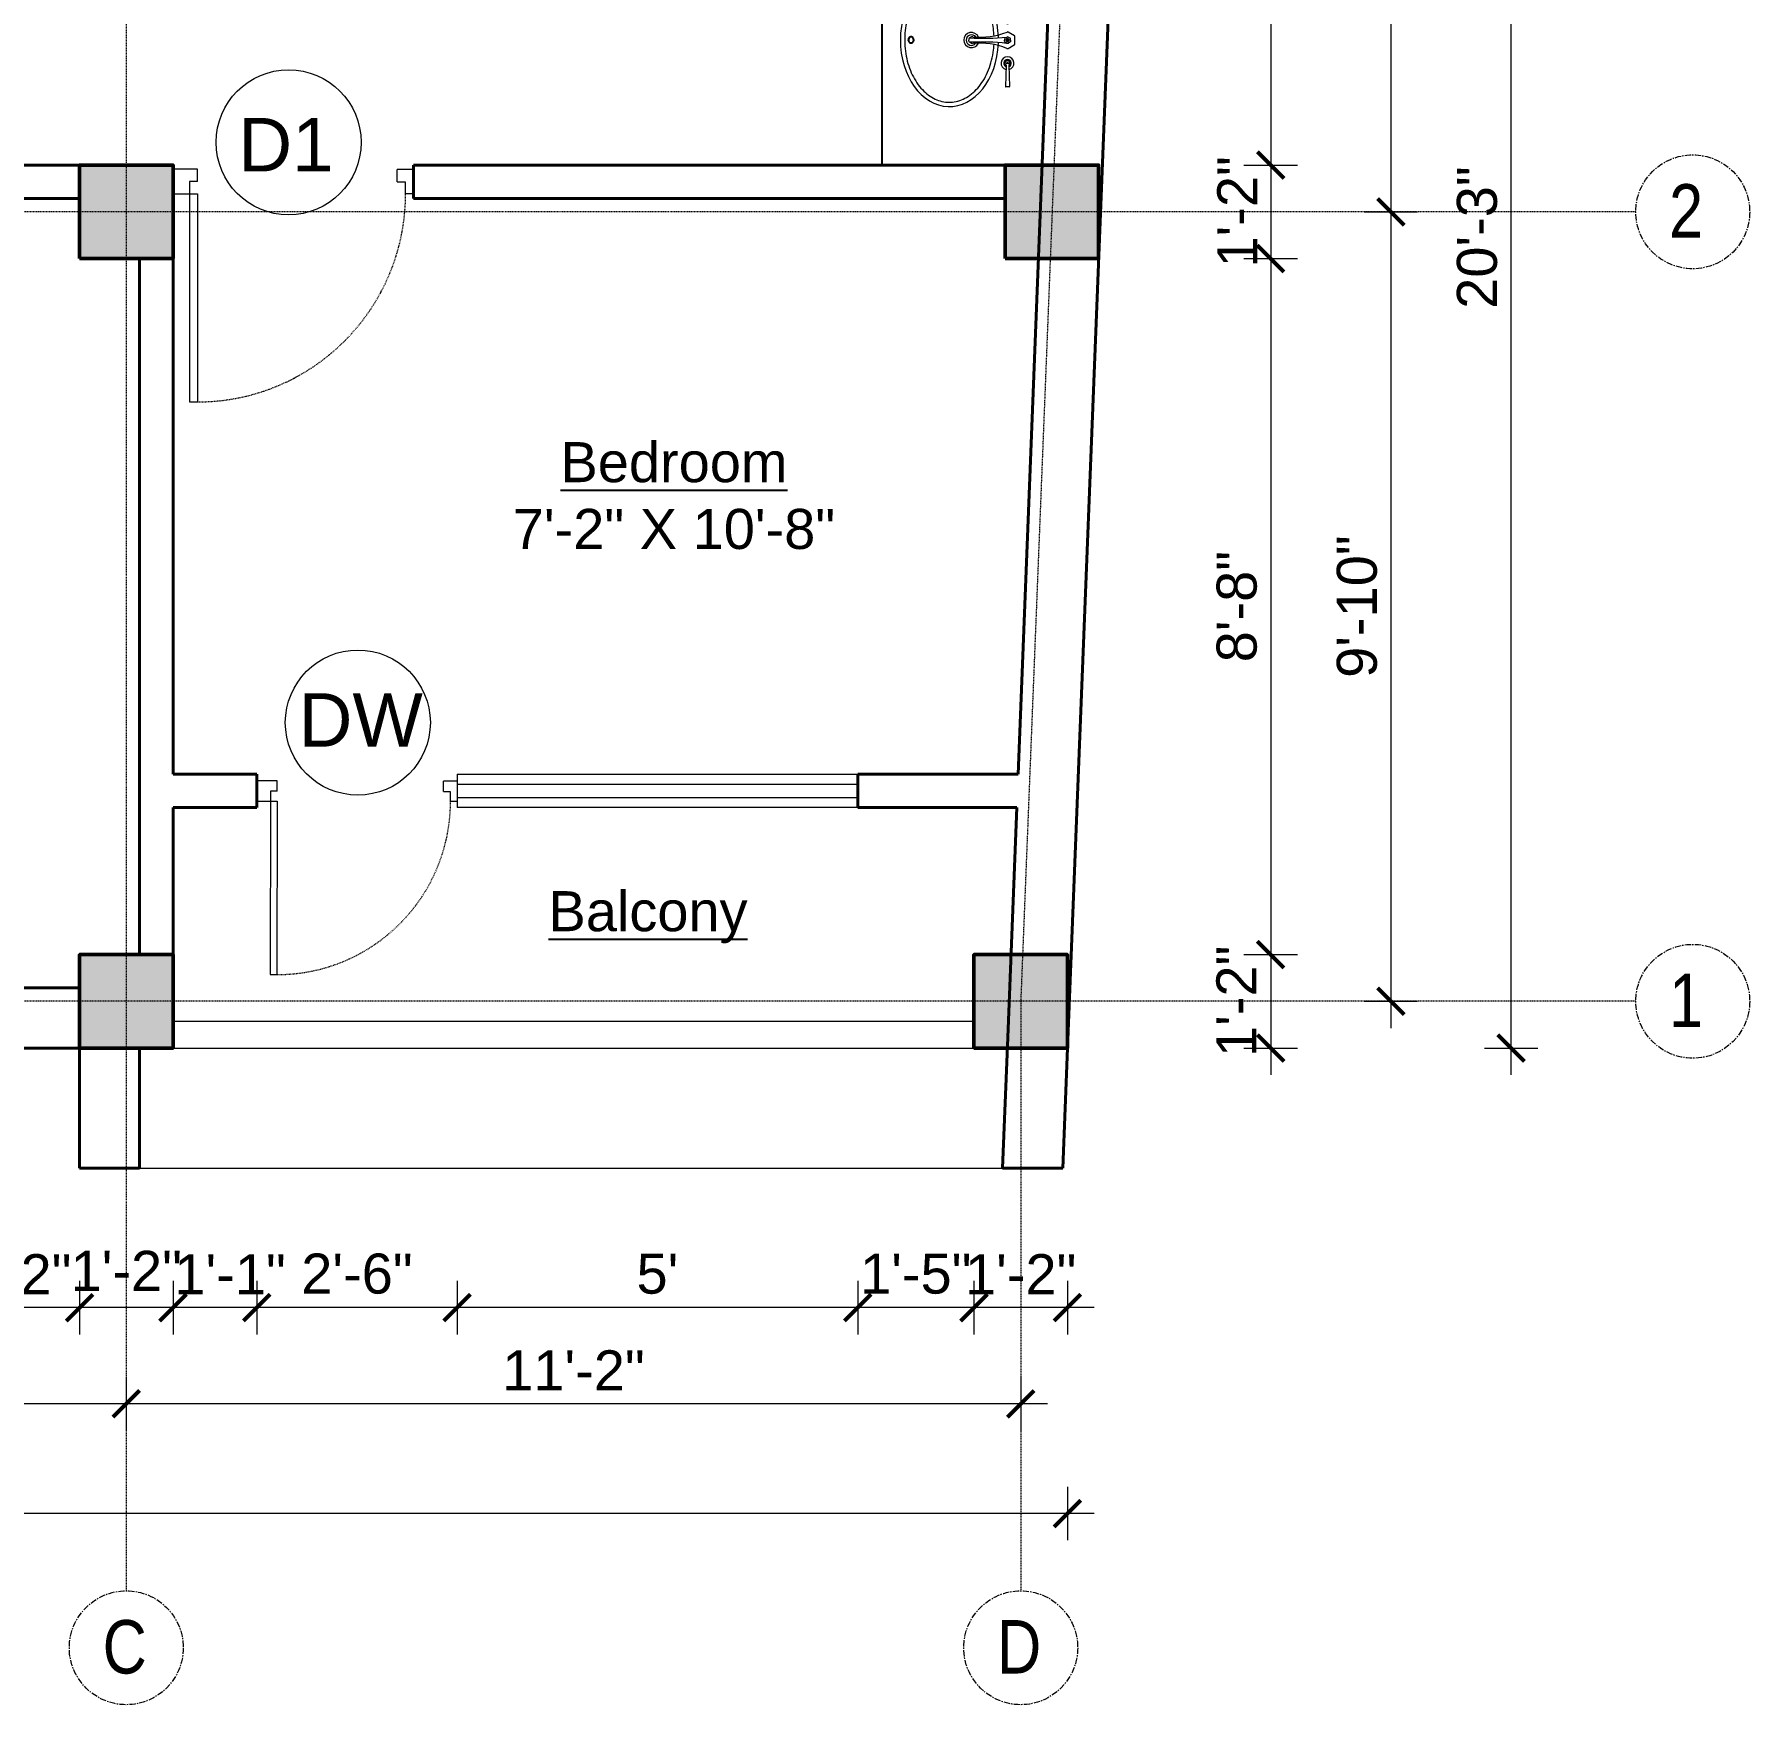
# Model space of a CAD drawing. Header units: inches. Extents: x 136316 to 155547, y -21384 to -17606.
# Drawn here: x 151997.9 to 152254.8, y -18605.7 to -18355.5 of the extents above; entities that cross this region are included whole.
import ezdxf

# ---------------------------------------------------------------- set-up
doc = ezdxf.new("R2010")
doc.units = ezdxf.units.IN
doc.header["$LTSCALE"] = 0.5
doc.header["$MEASUREMENT"] = 0
doc.header["$PDMODE"] = 66
doc.linetypes.add('CENTER', pattern=[2, 1.25, -0.25, 0.25, -0.25])
doc.linetypes.add('HIDDEN', pattern=[0.375, 0.25, -0.125])
for name, color, linetype, lineweight in [('Annotate-Lite.w', 177, 'Continuous', 9), ('Annotations-Bold.w', 177, 'Continuous', 13), ('C-COLUMN', 1, 'Continuous', 50), ('DIM', 4, 'Continuous', 5), ('DIM 1-100', 4, 'Continuous', 13), ('Door-Window.w', 4, 'Continuous', 15), ('Fittings', 9, 'Continuous', 5), ('PARAPET', 50, 'Continuous', 13), ('TEXT', 220, 'Continuous', 9), ('Toilet', 7, 'Continuous', 25), ('wall', 1, 'Continuous', 40)]:
    doc.layers.add(name, color=color, linetype=linetype, lineweight=lineweight)
doc.layers.add('furniture', color=31, linetype='Continuous')
doc.styles.add('ARAIL', font='ARIALN.TTF')
doc.styles.add('arial.', font='arial.ttf')
doc.styles.add('gaurav', font='arial.ttf')
doc.styles.get("Standard").update_dxf_attribs({"font": 'arial.ttf'})
doc.dimstyles.new('1 by 96', dxfattribs={"dimtxt": 6, "dimasz": 4, "dimexe": 4, "dimexo": 4, "dimgap": 2, "dimtad": 1, "dimdec": 0, "dimzin": 0, "dimdsep": 46, "dimlunit": 4, "dimtxsty": 'Standard', "dimblk": 'ARCHTICK', "dimcen": 0, "dimdle": 4, "dimadec": 0, "dimazin": 0, "dimtfac": 1, "dimtdec": 0, "dimtix": 1, "dimtofl": 0, "dimtmove": 1, "dimatfit": 3, "dimldrblk": 'ARCHTICK', "dimfxl": 4, "dimfxlon": 1, "dimtolj": 1, "dimtzin": 0, "dimlwd": -1, "dimlwe": -1, "dimarcsym": 0})

# ---------------------------------------------------------------- blocks, each defined once
blk = doc.blocks.new('3-0')
at = {"ltscale": 3}
for p, q in [((11063.05, 10097.68), (11065.97, 10099.9)), ((11065.97, 10099.9), (11066.71, 10098.92)), ((11063.05, 10097.68), (11064.53, 10095.73)), ((11065.99, 10096.84), (11064.53, 10095.73)), ((11065.25, 10097.81), (11066.71, 10098.92)), ((11065.99, 10096.84), (11065.25, 10097.81)), ((11085.5, 10074.13), (11110.32, 10092.96)), ((11086.24, 10073.15), (11111.05, 10091.97)), ((11111.05, 10091.97), (11110.32, 10092.96)), ((11086.24, 10073.15), (11085.5, 10074.13)), ((11084.04, 10073.02), (11082.57, 10071.91)), ((11082.57, 10071.91), (11084.79, 10068.98)), ((11084.04, 10073.02), (11084.78, 10072.04)), ((11084.78, 10072.04), (11086.24, 10073.15)), ((11084.79, 10068.98), (11087.72, 10071.2)), ((11087.72, 10071.2), (11086.24, 10073.15))]:
    blk.add_line(p, q, dxfattribs=at)
at = {"layer": 'Door-Window.w', "color": 9, "linetype": 'HIDDEN', "lineweight": 18}
blk.add_arc((11085.5, 10074.13), 31.16, 37.1906, 127.1465, dxfattribs=at)
blk = doc.blocks.new('A$C604E024C')
at = {"linetype": 'ByBlock'}
for p, q in [((-107.3, 6.3), (-198.2, 8.5)), ((-101.1, 4.4), (-101.1, -4.4)), ((-101.1, 4.4), (-100.5, 4.4)), ((-100.5, 4.4), (-100.5, 0.6)), ((-100.5, 0.6), (-96.6, 0.6)), ((-100.5, 0), (-100.5, -3.8)), ((-100.5, 0), (-96.6, 0)), ((-96.6, 4.4), (-96.6, 0.6)), ((-96.6, 4.4), (-96, 4.4)), ((-96, 4.4), (-96, -3.8)), ((-5.6, 4.4), (-5.6, -4.4)), ((-5.6, 4.4), (-5, 4.4)), ((-5, 4.4), (-5, -3.8)), ((0, 12.9), (0, -12.9)), ((1.2, 4.4), (1.2, -4.4)), ((1.2, 4.4), (3.5, 4.4)), ((1.8, 3.8), (1.8, 0.6)), ((1.8, 3.8), (3.5, 3.8)), ((1.8, 0.6), (3.5, 0.6)), ((100.4, 2.2), (101, 2.4)), ((107.3, 6.3), (198.2, 8.5)), ((199.2, 7.5), (199.2, -7.5)), ((-107.3, -6.3), (-198.2, -8.5)), ((-101.1, -4.4), (-100.5, -4.4)), ((-100.5, -3.8), (-100.5, -4.4)), ((-96.6, 0), (-96.6, -4.4)), ((-96.6, -4.4), (-96, -4.4)), ((-96, -3.8), (-96, -4.4)), ((-5.6, -4.4), (-1.2, -4.4)), ((-5, -3.8), (-1.2, -3.8)), ((-1.2, -3.8), (-1.2, -4.4)), ((1.2, -4.4), (3.5, -4.4)), ((1.8, 0), (1.8, -3.8)), ((1.8, 0), (3.5, 0)), ((1.8, -3.8), (3.5, -3.8)), ((100.4, -2.2), (101, -2.4)), ((107.3, -6.3), (198.2, -8.5))]:
    blk.add_line(p, q, dxfattribs=at)
for points in [[(34.8, -2.5), (34.8, -2.5, 0.267949), (34.8, 2.5), (19.6, 28.9, 0.267949), (15.2, 31.4), (-15.2, 31.4, 0.267949), (-19.6, 28.9), (-34.8, 2.5, 0.267949), (-34.8, -2.5)], [(0, 12.9), (-4.6, 12.9, 0.267949), (-8.9, 10.4), (-13.5, 2.5, 0.267949), (-13.5, -2.5), (-8.9, -10.4, 0.267949), (-4.6, -12.9), (0, -12.9)], [(0, 12.9), (4.6, 12.9, -0.267949), (8.9, 10.4), (13.5, 2.5, -0.267949), (13.5, -2.5), (8.9, -10.4, -0.267949), (4.6, -12.9), (0, -12.9)], [(-14.6, -149.3, 0.267949), (-14.6, -154.3), (-9.4, -163.2, 0.267949), (-5.1, -165.7), (0, -165.7)], [(14.6, -149.3, -0.267949), (14.6, -154.3), (9.5, -163.2, -0.267949), (5.2, -165.7), (0, -165.7)]]:
    blk.add_lwpolyline(points, format="xyb", dxfattribs=at)
for centre, radius, start, end in [((-148.2, 0), 51.6, 171.62848, 188.37152), ((-198.2, 7.5), 1, 88.57669, 180), ((-98.6, 0), 27.8, 193.93526, 166.06474), ((-98.6, 0), 16.1, 203.47719, 156.52281), ((-98.6, 0), 13.6, 207.82536, 152.17464), ((-98.6, 0), 10.7, 215.76651, 144.23349), ((3.5, 2.2), 2.2, 301.40481, 90), ((3.5, 2.2), 1.6, 270, 90.01417), ((3.5, -1.9), 2.5, 270, 62.70974), ((98.6, 0), 27.8, 13.93526, 346.06474), ((98.6, 0), 16.1, 23.47719, 336.52281), ((98.6, 0), 13.6, 27.82536, 332.17464), ((98.6, 0), 10.7, 35.76651, 324.23349), ((198.2, 7.5), 1, 0, 91.42331), ((-198.2, -7.5), 1, 180, 271.42331), ((-325.4, -117.3), 312.4, 354.13327, 21.56539), ((-1093.1, -109.8), 1085, 357.18281, 5.67785), ((3.5, -1.9), 1.9, 270, 90), ((1083.5, -109.3), 1075.4, 174.30277, 182.87364), ((324.5, -117.1), 311.5, 158.41566, 185.92552), ((198.2, -7.5), 1, 268.57669, 0)]:
    blk.add_arc(centre, radius, start, end, dxfattribs=at)
blk.add_ellipse((98.6, 0), major_axis=(0, 4.4), ratio=0.647537, start_param=-0.996154, end_param=4.137747, dxfattribs=at)
blk.add_open_spline([(100.4, 2.2), (100.2, 2.6), (100, 2.9), (99.5, 3.4), (99.3, 3.6), (98.9, 3.8), (98.7, 3.8), (98.6, 3.8), (98.4, 3.8), (98.1, 3.7), (97.7, 3.5), (97.5, 3.3), (97.1, 2.8), (96.9, 2.5), (96.6, 1.8), (96.5, 1.3), (96.3, 0.3), (96.3, -0.3), (96.5, -1.6), (96.7, -2.1), (97.1, -2.9), (97.4, -3.2), (97.9, -3.6), (98.1, -3.7), (98.6, -3.8), (98.8, -3.8), (99.3, -3.6), (99.6, -3.4), (100, -2.9), (100.2, -2.6), (100.4, -2.2)], degree=3, knots=[5.296065, 5.296065, 5.296065, 5.296065, 5.668493, 5.668493, 6.044953, 6.044953, 6.283185, 6.283185, 6.283185, 6.618814, 6.618814, 6.954443, 6.954443, 7.290072, 7.290072, 7.6257, 7.6257, 8.094621, 8.094621, 8.563542, 8.563542, 8.940002, 8.940002, 9.316461, 9.316461, 9.692921, 9.692921, 10.069381, 10.069381, 10.411893, 10.411893, 10.411893, 10.411893], dxfattribs=at)
blk = doc.blocks.new('basin')
for radius, start, end in [(1.14, 113.503, 66.2712), (0.79, 126.715, 52.8739)]:
    blk.add_arc((134195.31, -39122.53), radius, start, end)
blk.add_ellipse((134195.31, -39125.83), major_axis=(-9.97, 0), ratio=0.736887, start_param=4.757716, end_param=10.948885)
blk.add_ellipse((134195.31, -39131.57), major_axis=(0.448, 0), ratio=0.674502)
for points, knots in [([(134194.69, -39119.15), (134194.32, -39119.17), (134193.96, -39119.2), (134193.09, -39119.32), (134192.57, -39119.42), (134191.58, -39119.69), (134191.1, -39119.85), (134190.19, -39120.23), (134189.76, -39120.45), (134188.95, -39120.93), (134188.57, -39121.2), (134187.89, -39121.77), (134187.59, -39122.07), (134187.06, -39122.71), (134186.83, -39123.04), (134186.45, -39123.73), (134186.3, -39124.08), (134186.09, -39124.79), (134186.03, -39125.15), (134185.99, -39125.61), (134185.99, -39125.72), (134185.99, -39125.83), (134185.99, -39126.08), (134186.01, -39126.34), (134186.11, -39126.94), (134186.2, -39127.29), (134186.47, -39127.97), (134186.64, -39128.31), (134187.06, -39128.96), (134187.31, -39129.28), (134187.88, -39129.88), (134188.2, -39130.16), (134188.9, -39130.7), (134189.28, -39130.94), (134190.1, -39131.39), (134190.53, -39131.59), (134191.45, -39131.93), (134191.92, -39132.08), (134192.9, -39132.31), (134193.4, -39132.4), (134194.43, -39132.51), (134194.94, -39132.53), (134195.97, -39132.52), (134196.49, -39132.48), (134197.5, -39132.35), (134198, -39132.25), (134198.97, -39132), (134199.44, -39131.84), (134200.34, -39131.48), (134200.76, -39131.27), (134201.56, -39130.8), (134201.93, -39130.55), (134202.61, -39130), (134202.91, -39129.71), (134203.45, -39129.1), (134203.69, -39128.78), (134204.08, -39128.12), (134204.24, -39127.78), (134204.48, -39127.09), (134204.56, -39126.74), (134204.64, -39126.04), (134204.64, -39125.69), (134204.57, -39124.98), (134204.49, -39124.62), (134204.25, -39123.91), (134204.09, -39123.56), (134203.69, -39122.89), (134203.45, -39122.56), (134202.89, -39121.93), (134202.58, -39121.63), (134201.88, -39121.07), (134201.49, -39120.81), (134200.67, -39120.35), (134200.22, -39120.13), (134199.3, -39119.77), (134198.81, -39119.62), (134197.81, -39119.37), (134197.29, -39119.28), (134196.49, -39119.19), (134196.22, -39119.16), (134195.94, -39119.15)], [4.778413, 4.778413, 4.778413, 4.778413, 4.89303, 4.89303, 5.060537, 5.060537, 5.228045, 5.228045, 5.395552, 5.395552, 5.56306, 5.56306, 5.730567, 5.730567, 5.898075, 5.898075, 6.065582, 6.065582, 6.233089, 6.233089, 6.283185, 6.283185, 6.283185, 6.401225, 6.401225, 6.564378, 6.564378, 6.727532, 6.727532, 6.890685, 6.890685, 7.053839, 7.053839, 7.216992, 7.216992, 7.380146, 7.380146, 7.543299, 7.543299, 7.706452, 7.706452, 7.869606, 7.869606, 8.032759, 8.032759, 8.195913, 8.195913, 8.359066, 8.359066, 8.52222, 8.52222, 8.685373, 8.685373, 8.848527, 8.848527, 9.01168, 9.01168, 9.174834, 9.174834, 9.337987, 9.337987, 9.501141, 9.501141, 9.668648, 9.668648, 9.836155, 9.836155, 10.003663, 10.003663, 10.17117, 10.17117, 10.338678, 10.338678, 10.506185, 10.506185, 10.673693, 10.673693, 10.8412, 10.8412, 10.929386, 10.929386, 10.929386, 10.929386]), ([(134195.86, -39131.57), (134195.86, -39131.55), (134195.86, -39131.52), (134195.84, -39131.46), (134195.83, -39131.44), (134195.79, -39131.36), (134195.75, -39131.32), (134195.66, -39131.25), (134195.6, -39131.23), (134195.46, -39131.18), (134195.36, -39131.16), (134195.17, -39131.17), (134195.07, -39131.2), (134194.94, -39131.27), (134194.9, -39131.3), (134194.83, -39131.37), (134194.8, -39131.4), (134194.77, -39131.48), (134194.76, -39131.52), (134194.75, -39131.6), (134194.76, -39131.65), (134194.79, -39131.73), (134194.81, -39131.76), (134194.87, -39131.83), (134194.9, -39131.86), (134194.98, -39131.9), (134195.02, -39131.92), (134195.15, -39131.97), (134195.25, -39131.99), (134195.44, -39131.98), (134195.54, -39131.95), (134195.67, -39131.89), (134195.72, -39131.85), (134195.79, -39131.78), (134195.81, -39131.75), (134195.85, -39131.67), (134195.86, -39131.63), (134195.86, -39131.58), (134195.86, -39131.58), (134195.86, -39131.57)], [0, 0, 0, 0, 0.188397, 0.188397, 0.376794, 0.376794, 0.73698, 0.73698, 1.097166, 1.097166, 1.657793, 1.657793, 2.21842, 2.21842, 2.564182, 2.564182, 2.840364, 2.840364, 3.116547, 3.116547, 3.39273, 3.39273, 3.668913, 3.668913, 3.945096, 3.945096, 4.221279, 4.221279, 4.783807, 4.783807, 5.346334, 5.346334, 5.697184, 5.697184, 5.974645, 5.974645, 6.252106, 6.252106, 6.283185, 6.283185, 6.283185, 6.283185])]:
    blk.add_open_spline(points, degree=3, knots=knots)
at = {"xscale": 0.03499430959345774, "yscale": 0.03499430959345774, "zscale": 0.03499430959345774, "rotation": 359.9929103328581}
blk.add_blockref('A$C604E024C', (134195.31, -39117.12), dxfattribs=at)
blk = doc.blocks.new('_ArchTick')
at = {"color": 0, "linetype": 'ByBlock', "const_width": 0.15}
blk.add_lwpolyline([(-0.5, -0.5), (0.5, 0.5)], dxfattribs=at)
blk = doc.blocks.new('*D420')
at = {"layer": 'Defpoints', "color": 0, "transparency": 16777216}
for p in [(152161.69, -18278.52), (152157.25, -18375.12), (152183.03, -18375.12)]:
    blk.add_point(p, dxfattribs=at)
at = {"layer": 'DIM 1-100', "color": 0, "transparency": 16777216}
for p, q in [((152183.03, -18274.52), (152183.03, -18379.12)), ((152179.03, -18278.52), (152187.03, -18278.52)), ((152179.03, -18375.12), (152187.03, -18375.12))]:
    blk.add_line(p, q, dxfattribs=at)
at = {"layer": 'DIM 1-100', "color": 0, "transparency": 16777216, "xscale": 4, "yscale": 4, "zscale": 4}
for p, rotation in [((152183.03, -18278.52), 90), ((152183.03, -18375.12), 270)]:
    blk.add_blockref('_ArchTick', p, dxfattribs=dict(at, rotation=rotation))
at = {"layer": 'DIM 1-100', "color": 0, "transparency": 16777216, "insert": (152177.97, -18326.82), "char_height": 6, "attachment_point": 5, "rotation": 90}
blk.add_mtext('\\A1;8\'-1"', dxfattribs=at)
blk = doc.blocks.new('*D421')
at = {"layer": 'Defpoints', "color": 0, "transparency": 16777216}
for p in [(152157.25, -18375.12), (152157.25, -18389.12), (152183.03, -18389.12)]:
    blk.add_point(p, dxfattribs=at)
at = {"layer": 'DIM 1-100', "color": 0, "transparency": 16777216}
for p, q in [((152183.03, -18371.12), (152183.03, -18393.12)), ((152179.03, -18375.12), (152187.03, -18375.12)), ((152179.03, -18389.12), (152187.03, -18389.12))]:
    blk.add_line(p, q, dxfattribs=at)
at = {"layer": 'DIM 1-100', "color": 0, "transparency": 16777216, "xscale": 4, "yscale": 4, "zscale": 4}
for p, rotation in [((152183.03, -18375.12), 90), ((152183.03, -18389.12), 270)]:
    blk.add_blockref('_ArchTick', p, dxfattribs=dict(at, rotation=rotation))
at = {"layer": 'DIM 1-100', "color": 0, "transparency": 16777216, "insert": (152178.02, -18382.12), "char_height": 6, "attachment_point": 5, "rotation": 90}
blk.add_mtext('\\A1;1\'-2"', dxfattribs=at)
blk = doc.blocks.new('*D422')
at = {"layer": 'Defpoints', "color": 0, "transparency": 16777216}
for p in [(152157.25, -18389.12), (152152.59, -18493.35), (152183.03, -18493.35)]:
    blk.add_point(p, dxfattribs=at)
at = {"layer": 'DIM 1-100', "color": 0, "transparency": 16777216}
for p, q in [((152183.03, -18385.12), (152183.03, -18497.35)), ((152179.03, -18389.12), (152187.03, -18389.12)), ((152179.03, -18493.35), (152187.03, -18493.35))]:
    blk.add_line(p, q, dxfattribs=at)
at = {"layer": 'DIM 1-100', "color": 0, "transparency": 16777216, "xscale": 4, "yscale": 4, "zscale": 4}
for p, rotation in [((152183.03, -18389.12), 90), ((152183.03, -18493.35), 270)]:
    blk.add_blockref('_ArchTick', p, dxfattribs=dict(at, rotation=rotation))
at = {"layer": 'DIM 1-100', "color": 0, "transparency": 16777216, "insert": (152177.97, -18441.24), "char_height": 6, "attachment_point": 5, "rotation": 90}
blk.add_mtext('\\A1;8\'-8"', dxfattribs=at)
blk = doc.blocks.new('*D423')
at = {"layer": 'Defpoints', "color": 0, "transparency": 16777216}
for p in [(152152.59, -18493.35), (152152.59, -18507.35), (152183.03, -18507.35)]:
    blk.add_point(p, dxfattribs=at)
at = {"layer": 'DIM 1-100', "color": 0, "transparency": 16777216}
for p, q in [((152183.03, -18489.35), (152183.03, -18511.35)), ((152179.03, -18493.35), (152187.03, -18493.35)), ((152179.03, -18507.35), (152187.03, -18507.35))]:
    blk.add_line(p, q, dxfattribs=at)
at = {"layer": 'DIM 1-100', "color": 0, "transparency": 16777216, "xscale": 4, "yscale": 4, "zscale": 4}
for p, rotation in [((152183.03, -18493.35), 90), ((152183.03, -18507.35), 270)]:
    blk.add_blockref('_ArchTick', p, dxfattribs=dict(at, rotation=rotation))
at = {"layer": 'DIM 1-100', "color": 0, "transparency": 16777216, "insert": (152177.89, -18500.35), "char_height": 6, "attachment_point": 5, "rotation": 90}
blk.add_mtext('\\A1;1\'-2"', dxfattribs=at)
blk = doc.blocks.new('*D424')
at = {"layer": 'Defpoints', "color": 0, "transparency": 16777216}
for p in [(152161.69, -18271.52), (152157.53, -18382.12), (152201.03, -18382.12)]:
    blk.add_point(p, dxfattribs=at)
at = {"layer": 'DIM 1-100', "color": 0, "transparency": 16777216}
for p, q in [((152201.03, -18267.52), (152201.03, -18386.12)), ((152197.03, -18271.52), (152205.03, -18271.52)), ((152197.03, -18382.12), (152205.03, -18382.12))]:
    blk.add_line(p, q, dxfattribs=at)
at = {"layer": 'DIM 1-100', "color": 0, "transparency": 16777216, "xscale": 4, "yscale": 4, "zscale": 4}
for p, rotation in [((152201.03, -18271.52), 90), ((152201.03, -18382.12), 270)]:
    blk.add_blockref('_ArchTick', p, dxfattribs=dict(at, rotation=rotation))
at = {"layer": 'DIM 1-100', "color": 0, "transparency": 16777216, "insert": (152195.96, -18326.82), "char_height": 6, "attachment_point": 5, "rotation": 90}
blk.add_mtext('\\A1;9\'-3"', dxfattribs=at)
blk = doc.blocks.new('*D425')
at = {"layer": 'Defpoints', "color": 0, "transparency": 16777216}
for p in [(152157.53, -18382.12), (152152.86, -18500.35), (152201.03, -18500.35)]:
    blk.add_point(p, dxfattribs=at)
at = {"layer": 'DIM 1-100', "color": 0, "transparency": 16777216}
for p, q in [((152201.03, -18378.12), (152201.03, -18504.35)), ((152197.03, -18382.12), (152205.03, -18382.12)), ((152197.03, -18500.35), (152205.03, -18500.35))]:
    blk.add_line(p, q, dxfattribs=at)
at = {"layer": 'DIM 1-100', "color": 0, "transparency": 16777216, "xscale": 4, "yscale": 4, "zscale": 4}
for p, rotation in [((152201.03, -18382.12), 90), ((152201.03, -18500.35), 270)]:
    blk.add_blockref('_ArchTick', p, dxfattribs=dict(at, rotation=rotation))
at = {"layer": 'DIM 1-100', "color": 0, "transparency": 16777216, "insert": (152195.97, -18441.24), "char_height": 6, "attachment_point": 5, "rotation": 90}
blk.add_mtext('\\A1;9\'-10"', dxfattribs=at)
blk = doc.blocks.new('*D426')
at = {"layer": 'Defpoints', "color": 0, "transparency": 16777216}
for p in [(152162.16, -18264.59), (152219.03, -18264.59), (152152.59, -18507.35)]:
    blk.add_point(p, dxfattribs=at)
at = {"layer": 'DIM 1-100', "color": 0, "transparency": 16777216}
for p, q in [((152219.03, -18511.35), (152219.03, -18260.59)), ((152215.03, -18264.59), (152223.03, -18264.59)), ((152215.03, -18507.35), (152223.03, -18507.35))]:
    blk.add_line(p, q, dxfattribs=at)
at = {"layer": 'DIM 1-100', "color": 0, "transparency": 16777216, "xscale": 4, "yscale": 4, "zscale": 4}
for p, rotation in [((152219.03, -18264.59), 90), ((152219.03, -18507.35), 270)]:
    blk.add_blockref('_ArchTick', p, dxfattribs=dict(at, rotation=rotation))
at = {"layer": 'DIM 1-100', "color": 0, "transparency": 16777216, "insert": (152213.96, -18385.97), "char_height": 6, "attachment_point": 5, "rotation": 90}
blk.add_mtext('\\A1;20\'-3"', dxfattribs=at)
blk = doc.blocks.new('*D479')
at = {"layer": 'Defpoints', "color": 0, "transparency": 16777216}
for p in [(152138.59, -18507.35), (152152.59, -18507.35), (152138.59, -18546.23)]:
    blk.add_point(p, dxfattribs=at)
at = {"layer": 'DIM 1-100', "color": 0, "transparency": 16777216}
for p, q in [((152138.59, -18542.23), (152138.59, -18550.23)), ((152152.59, -18542.23), (152152.59, -18550.23)), ((152156.59, -18546.23), (152134.59, -18546.23))]:
    blk.add_line(p, q, dxfattribs=at)
at = {"layer": 'DIM 1-100', "color": 0, "transparency": 16777216, "xscale": 4, "yscale": 4, "zscale": 4, "rotation": 180}
blk.add_blockref('_ArchTick', (152138.59, -18546.23), dxfattribs=at)
at = {"layer": 'DIM 1-100', "color": 0, "transparency": 16777216, "xscale": 4, "yscale": 4, "zscale": 4}
blk.add_blockref('_ArchTick', (152152.59, -18546.23), dxfattribs=at)
at = {"layer": 'DIM 1-100', "color": 0, "transparency": 16777216, "insert": (152145.59, -18541.22), "char_height": 6, "attachment_point": 5}
blk.add_mtext('\\A1;1\'-2"', dxfattribs=at)
blk = doc.blocks.new('*D480')
at = {"layer": 'Defpoints', "color": 0, "transparency": 16777216}
for p in [(152121.18, -18471.35), (152138.59, -18507.35), (152121.18, -18546.23)]:
    blk.add_point(p, dxfattribs=at)
at = {"layer": 'DIM 1-100', "color": 0, "transparency": 16777216}
for p, q in [((152121.18, -18542.23), (152121.18, -18550.23)), ((152138.59, -18542.23), (152138.59, -18550.23)), ((152142.59, -18546.23), (152117.18, -18546.23))]:
    blk.add_line(p, q, dxfattribs=at)
at = {"layer": 'DIM 1-100', "color": 0, "transparency": 16777216, "xscale": 4, "yscale": 4, "zscale": 4, "rotation": 180}
blk.add_blockref('_ArchTick', (152121.18, -18546.23), dxfattribs=at)
at = {"layer": 'DIM 1-100', "color": 0, "transparency": 16777216, "xscale": 4, "yscale": 4, "zscale": 4}
blk.add_blockref('_ArchTick', (152138.59, -18546.23), dxfattribs=at)
at = {"layer": 'DIM 1-100', "color": 0, "transparency": 16777216, "insert": (152129.88, -18541.17), "char_height": 6, "attachment_point": 5}
blk.add_mtext('\\A1;1\'-5"', dxfattribs=at)
blk = doc.blocks.new('*D481')
at = {"layer": 'Defpoints', "color": 0, "transparency": 16777216}
for p in [(152061.18, -18471.35), (152121.18, -18471.35), (152061.18, -18546.23)]:
    blk.add_point(p, dxfattribs=at)
at = {"layer": 'DIM 1-100', "color": 0, "transparency": 16777216}
for p, q in [((152061.18, -18542.23), (152061.18, -18550.23)), ((152121.18, -18542.23), (152121.18, -18550.23)), ((152125.18, -18546.23), (152057.18, -18546.23))]:
    blk.add_line(p, q, dxfattribs=at)
at = {"layer": 'DIM 1-100', "color": 0, "transparency": 16777216, "xscale": 4, "yscale": 4, "zscale": 4, "rotation": 180}
blk.add_blockref('_ArchTick', (152061.18, -18546.23), dxfattribs=at)
at = {"layer": 'DIM 1-100', "color": 0, "transparency": 16777216, "xscale": 4, "yscale": 4, "zscale": 4}
blk.add_blockref('_ArchTick', (152121.18, -18546.23), dxfattribs=at)
at = {"layer": 'DIM 1-100', "color": 0, "transparency": 16777216, "insert": (152091.18, -18541.18), "char_height": 6, "attachment_point": 5}
blk.add_mtext("\\A1;5'", dxfattribs=at)
blk = doc.blocks.new('*D482')
at = {"layer": 'Defpoints', "color": 0, "transparency": 16777216}
for p in [(152031.18, -18471.35), (152061.18, -18471.35), (152031.18, -18546.23)]:
    blk.add_point(p, dxfattribs=at)
at = {"layer": 'DIM 1-100', "color": 0, "transparency": 16777216}
for p, q in [((152031.18, -18542.23), (152031.18, -18550.23)), ((152061.18, -18542.23), (152061.18, -18550.23)), ((152065.18, -18546.23), (152027.18, -18546.23))]:
    blk.add_line(p, q, dxfattribs=at)
at = {"layer": 'DIM 1-100', "color": 0, "transparency": 16777216, "xscale": 4, "yscale": 4, "zscale": 4, "rotation": 180}
blk.add_blockref('_ArchTick', (152031.18, -18546.23), dxfattribs=at)
at = {"layer": 'DIM 1-100', "color": 0, "transparency": 16777216, "xscale": 4, "yscale": 4, "zscale": 4}
blk.add_blockref('_ArchTick', (152061.18, -18546.23), dxfattribs=at)
at = {"layer": 'DIM 1-100', "color": 0, "transparency": 16777216, "insert": (152046.18, -18541.17), "char_height": 6, "attachment_point": 5}
blk.add_mtext('\\A1;2\'-6"', dxfattribs=at)
blk = doc.blocks.new('*D483')
at = {"layer": 'Defpoints', "color": 0, "transparency": 16777216}
for p in [(152031.18, -18471.35), (152018.63, -18493.35), (152018.63, -18546.23)]:
    blk.add_point(p, dxfattribs=at)
at = {"layer": 'DIM 1-100', "color": 0, "transparency": 16777216}
for p, q in [((152018.63, -18542.23), (152018.63, -18550.23)), ((152031.18, -18542.23), (152031.18, -18550.23)), ((152035.18, -18546.23), (152014.63, -18546.23))]:
    blk.add_line(p, q, dxfattribs=at)
at = {"layer": 'DIM 1-100', "color": 0, "transparency": 16777216, "xscale": 4, "yscale": 4, "zscale": 4, "rotation": 180}
blk.add_blockref('_ArchTick', (152018.63, -18546.23), dxfattribs=at)
at = {"layer": 'DIM 1-100', "color": 0, "transparency": 16777216, "xscale": 4, "yscale": 4, "zscale": 4}
blk.add_blockref('_ArchTick', (152031.18, -18546.23), dxfattribs=at)
at = {"layer": 'DIM 1-100', "color": 0, "transparency": 16777216, "insert": (152027.18, -18541.22), "char_height": 6, "attachment_point": 5}
blk.add_mtext('\\A1;1\'-1"', dxfattribs=at)
blk = doc.blocks.new('*D484')
at = {"layer": 'Defpoints', "color": 0, "transparency": 16777216}
for p in [(152018.63, -18493.35), (152004.63, -18507.35), (152004.63, -18546.23)]:
    blk.add_point(p, dxfattribs=at)
at = {"layer": 'DIM 1-100', "color": 0, "transparency": 16777216}
for p, q in [((152004.63, -18542.23), (152004.63, -18550.23)), ((152018.63, -18542.23), (152018.63, -18550.23)), ((152022.63, -18546.23), (152000.63, -18546.23))]:
    blk.add_line(p, q, dxfattribs=at)
at = {"layer": 'DIM 1-100', "color": 0, "transparency": 16777216, "xscale": 4, "yscale": 4, "zscale": 4, "rotation": 180}
blk.add_blockref('_ArchTick', (152004.63, -18546.23), dxfattribs=at)
at = {"layer": 'DIM 1-100', "color": 0, "transparency": 16777216, "xscale": 4, "yscale": 4, "zscale": 4}
blk.add_blockref('_ArchTick', (152018.63, -18546.23), dxfattribs=at)
at = {"layer": 'DIM 1-100', "color": 0, "transparency": 16777216, "insert": (152011.63, -18540.72), "char_height": 6, "attachment_point": 5}
blk.add_mtext('\\A1;1\'-2"', dxfattribs=at)
blk = doc.blocks.new('*D485')
at = {"layer": 'Defpoints', "color": 0, "transparency": 16777216}
for p in [(151991.08, -18507.35), (152004.63, -18507.35), (151991.08, -18546.23)]:
    blk.add_point(p, dxfattribs=at)
at = {"layer": 'DIM 1-100', "color": 0, "transparency": 16777216}
for p, q in [((151991.08, -18542.23), (151991.08, -18550.23)), ((152004.63, -18542.23), (152004.63, -18550.23)), ((152008.63, -18546.23), (151987.08, -18546.23))]:
    blk.add_line(p, q, dxfattribs=at)
at = {"layer": 'DIM 1-100', "color": 0, "transparency": 16777216, "xscale": 4, "yscale": 4, "zscale": 4, "rotation": 180}
blk.add_blockref('_ArchTick', (151991.08, -18546.23), dxfattribs=at)
at = {"layer": 'DIM 1-100', "color": 0, "transparency": 16777216, "xscale": 4, "yscale": 4, "zscale": 4}
blk.add_blockref('_ArchTick', (152004.63, -18546.23), dxfattribs=at)
at = {"layer": 'DIM 1-100', "color": 0, "transparency": 16777216, "insert": (151995.08, -18541.22), "char_height": 6, "attachment_point": 5}
blk.add_mtext('\\A1;1\'-2"', dxfattribs=at)
blk = doc.blocks.new('*D495')
at = {"layer": 'Defpoints', "color": 0, "transparency": 16777216}
for p in [(152011.63, -18507.35), (152145.59, -18507.35), (152011.63, -18560.63)]:
    blk.add_point(p, dxfattribs=at)
at = {"layer": 'DIM 1-100', "color": 0, "transparency": 16777216}
for p, q in [((152011.63, -18556.63), (152011.63, -18564.63)), ((152145.59, -18556.63), (152145.59, -18564.63)), ((152149.59, -18560.63), (152007.63, -18560.63))]:
    blk.add_line(p, q, dxfattribs=at)
at = {"layer": 'DIM 1-100', "color": 0, "transparency": 16777216, "xscale": 4, "yscale": 4, "zscale": 4, "rotation": 180}
blk.add_blockref('_ArchTick', (152011.63, -18560.63), dxfattribs=at)
at = {"layer": 'DIM 1-100', "color": 0, "transparency": 16777216, "xscale": 4, "yscale": 4, "zscale": 4}
blk.add_blockref('_ArchTick', (152145.59, -18560.63), dxfattribs=at)
at = {"layer": 'DIM 1-100', "color": 0, "transparency": 16777216, "insert": (152078.61, -18555.62), "char_height": 6, "attachment_point": 5}
blk.add_mtext('\\A1;11\'-2"', dxfattribs=at)
blk = doc.blocks.new('*D496')
at = {"layer": 'Defpoints', "color": 0, "transparency": 16777216}
for p in [(151875.13, -18507.35), (152011.63, -18507.35), (151875.13, -18560.63)]:
    blk.add_point(p, dxfattribs=at)
at = {"layer": 'DIM 1-100', "color": 0, "transparency": 16777216}
for p, q in [((151875.13, -18556.63), (151875.13, -18564.63)), ((152011.63, -18556.63), (152011.63, -18564.63)), ((152015.63, -18560.63), (151871.13, -18560.63))]:
    blk.add_line(p, q, dxfattribs=at)
at = {"layer": 'DIM 1-100', "color": 0, "transparency": 16777216, "xscale": 4, "yscale": 4, "zscale": 4, "rotation": 180}
blk.add_blockref('_ArchTick', (151875.13, -18560.63), dxfattribs=at)
at = {"layer": 'DIM 1-100', "color": 0, "transparency": 16777216, "xscale": 4, "yscale": 4, "zscale": 4}
blk.add_blockref('_ArchTick', (152011.63, -18560.63), dxfattribs=at)
at = {"layer": 'DIM 1-100', "color": 0, "transparency": 16777216, "insert": (151943.38, -18555.57), "char_height": 6, "attachment_point": 5}
blk.add_mtext('\\A1;11\'-5"', dxfattribs=at)
blk = doc.blocks.new('*D446')
at = {"layer": 'Defpoints', "color": 0, "transparency": 16777216}
for p in [(151760.48, -18389.12), (152152.59, -18507.35), (151760.48, -18577.07)]:
    blk.add_point(p, dxfattribs=at)
at = {"layer": 'DIM 1-100', "color": 0, "transparency": 16777216}
for p, q in [((151760.48, -18573.07), (151760.48, -18581.07)), ((152152.59, -18573.07), (152152.59, -18581.07)), ((152156.59, -18577.07), (151756.48, -18577.07))]:
    blk.add_line(p, q, dxfattribs=at)
at = {"layer": 'DIM 1-100', "color": 0, "transparency": 16777216, "xscale": 4, "yscale": 4, "zscale": 4, "rotation": 180}
blk.add_blockref('_ArchTick', (151760.48, -18577.07), dxfattribs=at)
at = {"layer": 'DIM 1-100', "color": 0, "transparency": 16777216, "xscale": 4, "yscale": 4, "zscale": 4}
blk.add_blockref('_ArchTick', (152152.59, -18577.07), dxfattribs=at)
at = {"layer": 'DIM 1-100', "color": 0, "transparency": 16777216, "insert": (151956.53, -18572), "char_height": 6, "attachment_point": 5}
blk.add_mtext('\\A1;32\'-8"', dxfattribs=at)

msp = doc.modelspace()

# ---------------------------------------------------------------- hatches: boundary and pattern name
at = {"layer": 'C-COLUMN'}
h = msp.add_hatch(color=256, dxfattribs=at)
h.dxf.hatch_style = 1
h.paths.add_polyline_path([(152018.63, -18375.12), (152004.63, -18375.12), (152004.63, -18389.12), (152018.63, -18389.12)])
h = msp.add_hatch(color=256, dxfattribs=at)
h.dxf.hatch_style = 1
h.paths.add_polyline_path([(152157.25, -18375.12), (152143.25, -18375.12), (152143.25, -18389.12), (152157.25, -18389.12)])
h = msp.add_hatch(color=256, dxfattribs=at)
h.dxf.hatch_style = 1
h.paths.add_polyline_path([(152018.63, -18493.35), (152004.63, -18493.35), (152004.63, -18507.35), (152018.63, -18507.35)])
h = msp.add_hatch(color=256, dxfattribs=at)
h.dxf.hatch_style = 1
h.paths.add_polyline_path([(152152.59, -18493.35), (152138.59, -18493.35), (152138.59, -18507.35), (152152.59, -18507.35)])

# ---------------------------------------------------------------- linework, layer by layer
at = {"layer": 'Annotate-Lite.w', "ltscale": 0.005}
for centre in [(152035.94, -18371.71), (152046.31, -18458.61)]:
    msp.add_circle(centre, 10.86, dxfattribs=at)
at = {"layer": 'Annotations-Bold.w', "linetype": 'CENTER', "ltscale": 0.3}
for p, q in [((152011.63, -18141.87), (152011.63, -18588.62)), ((152237.7, -18382.12), (151677.48, -18382.12)), ((152237.7, -18500.35), (151677.48, -18500.35))]:
    msp.add_line(p, q, dxfattribs=at)
msp.add_lwpolyline([(152154.69, -18141.87), (152154.69, -18271.52), (152145.59, -18500.35), (152145.59, -18588.62)], dxfattribs=at)
at = {"layer": 'Annotations-Bold.w', "linetype": 'CENTER', "ltscale": 1.5}
for centre in [(152246.24, -18382.12), (152246.24, -18500.35), (152011.63, -18597.16), (152145.59, -18597.16)]:
    msp.add_circle(centre, 8.53, dxfattribs=at)
at = {"layer": 'C-COLUMN'}
for points in [[(152004.63, -18389.12), (152018.63, -18389.12), (152018.63, -18375.12), (152004.63, -18375.12)], [(152143.25, -18389.12), (152157.25, -18389.12), (152157.25, -18375.12), (152143.25, -18375.12)], [(152004.63, -18507.35), (152018.63, -18507.35), (152018.63, -18493.35), (152004.63, -18493.35)], [(152138.59, -18507.35), (152152.59, -18507.35), (152152.59, -18493.35), (152138.59, -18493.35)]]:
    msp.add_lwpolyline(points, close=True, dxfattribs=at)
at = {"layer": 'DIM'}
for p, q in [((152061.18, -18466.35), (152121.18, -18466.35)), ((152061.18, -18466.35), (152061.18, -18471.35)), ((152061.18, -18467.85), (152121.18, -18467.85)), ((152061.18, -18469.85), (152121.18, -18469.85)), ((152121.18, -18471.35), (152061.18, -18471.35))]:
    msp.add_line(p, q, dxfattribs=at)
at = {"layer": 'furniture'}
msp.add_line((152124.78, -18339.12), (152124.78, -18375.12), dxfattribs=at)
at = {"layer": 'PARAPET', "ltscale": 100}
for p, q in [((152018.63, -18503.35), (152138.59, -18503.35)), ((152018.63, -18507.35), (152138.59, -18507.35)), ((152152.59, -18507.35), (152151.88, -18525.35)), ((152013.63, -18525.35), (152142.87, -18525.35))]:
    msp.add_line(p, q, dxfattribs=at)
at = {"layer": 'Toilet'}
msp.add_line((152152.59, -18507.35), (152162.16, -18264.59), dxfattribs=at)
at = {"layer": 'wall'}
for p, q in [((152152.59, -18507.35), (152162.16, -18264.59)), ((152145.2, -18466.35), (152150.22, -18339.12)), ((151937.13, -18375.12), (152004.63, -18375.12)), ((152054.63, -18375.12), (152143.25, -18375.12)), ((152054.63, -18380.12), (152054.63, -18375.12)), ((151937.13, -18380.12), (152004.63, -18380.12)), ((152054.63, -18380.12), (152143.25, -18380.12)), ((152013.63, -18493.35), (152013.63, -18389.12)), ((152018.63, -18466.35), (152018.63, -18389.12)), ((152031.18, -18466.35), (152018.63, -18466.35)), ((152031.18, -18466.35), (152031.18, -18471.35)), ((152031.18, -18466.35), (152031.18, -18471.35)), ((152121.18, -18471.35), (152121.18, -18466.35)), ((152121.18, -18466.35), (152145.2, -18466.35)), ((152031.18, -18471.35), (152018.63, -18471.35)), ((152018.63, -18493.35), (152018.63, -18471.35)), ((152121.18, -18471.35), (152145, -18471.35)), ((152143.59, -18507), (152145, -18471.35)), ((151991.08, -18498.35), (152004.63, -18498.35)), ((151991.08, -18507.35), (152004.63, -18507.35)), ((152004.63, -18507.35), (152004.63, -18525.35)), ((152013.63, -18507.35), (152013.63, -18525.35)), ((152143.59, -18507), (152142.87, -18525.35)), ((152152.59, -18507.35), (152151.88, -18525.35)), ((152004.63, -18525.35), (152013.63, -18525.35)), ((152142.87, -18525.35), (152151.88, -18525.35))]:
    msp.add_line(p, q, dxfattribs=at)

# ---------------------------------------------------------------- block references
at = {"layer": 'Door-Window.w', "linetype": 'ByBlock'}
for p, xscale, yscale, zscale, rotation in [((150698.07, -3462.02), 0.9997912369827213, 0.9997912369827213, 0.9997912369827213, 232.8094047884902), ((150947.27, -6037.76), 0.8331589850765497, 0.8331589850765497, 0.8331589850765497, 232.7330628613127)]:
    msp.add_blockref('3-0', p, dxfattribs=dict(at, xscale=xscale, yscale=yscale, zscale=zscale, rotation=rotation))
at = {"layer": 'Fittings', "lineweight": 15, "rotation": 269.8162799008568}
msp.add_blockref('basin', (191690.84, 115712.77), dxfattribs=at)

# ---------------------------------------------------------------- texts
at = {"layer": 'Annotate-Lite.w', "ltscale": 0.005, "char_height": 8, "attachment_point": 1, "style": 'gaurav'}
for s, insert in [('D1', (152028.4, -18368.06)), ('DW', (152037.43, -18454.21))]:
    msp.add_mtext_dynamic_manual_height_columns(s, width=8, gutter_width=100, heights=[0], dxfattribs=dict(at, insert=insert))
at = {"layer": 'Annotations-Bold.w', "linetype": 'CENTER', "ltscale": 1.5, "char_height": 8, "attachment_point": 1, "style": 'ARAIL'}
for s, insert in [('2', (152242.7, -18377.98)), ('1', (152242.7, -18496.21)), ('C', (152008.09, -18593.02)), ('D', (152142.05, -18593.02))]:
    msp.add_mtext_dynamic_manual_height_columns(s, width=6.5393, gutter_width=100, heights=[0], dxfattribs=dict(at, insert=insert))
at = {"layer": 'TEXT', "lineweight": -2, "char_height": 6, "width": 127.5059, "attachment_point": 5, "style": 'arial.'}
for s, insert in [('{\\LBedroom\\P}7\'-2" X 10\'-8"', (152093.66, -18424.65)), ('{\\LBalcony}', (152089.77, -18487.76))]:
    msp.add_mtext(s, dxfattribs=dict(at, insert=insert))

# ---------------------------------------------------------------- dimensions: what is measured, and where the dimension line sits
at = {"layer": 'DIM 1-100'}
for base, p1, p2, picture, middle in [((152219.03, -18264.59), (152152.59, -18507.35), (152162.16, -18264.59), '*D426', (152213.96, -18385.97)), ((152201.03, -18382.12), (152161.69, -18271.52), (152157.53, -18382.12), '*D424', (152195.96, -18326.82)), ((152183.03, -18375.12), (152161.69, -18278.52), (152157.25, -18375.12), '*D420', (152177.97, -18326.82)), ((152201.03, -18500.35), (152157.53, -18382.12), (152152.86, -18500.35), '*D425', (152195.97, -18441.24)), ((152183.03, -18493.35), (152157.25, -18389.12), (152152.59, -18493.35), '*D422', (152177.97, -18441.24))]:
    dim = msp.add_linear_dim(base=base, p1=p1, p2=p2, angle=90, dimstyle='1 by 96', dxfattribs=at)
    dim.commit()
    dim.dimension.update_dxf_attribs({"geometry": picture, "text_midpoint": middle})
for base, p1, p2, picture, middle in [((152183.03, -18389.12), (152157.25, -18375.12), (152157.25, -18389.12), '*D421', (152183.03, -18382.12)), ((152183.03, -18507.35), (152152.59, -18493.35), (152152.59, -18507.35), '*D423', (152182.9, -18500.35))]:
    dim = msp.add_linear_dim(base=base, p1=p1, p2=p2, angle=90, dimstyle='1 by 96', dxfattribs=at)
    dim.commit()
    dim.dimension.update_dxf_attribs({"geometry": picture, "text_midpoint": middle, "dimtype": 160})
for base, p1, p2, picture, middle in [((151760.48, -18577.07), (152152.59, -18507.35), (151760.48, -18389.12), '*D446', (151956.53, -18572)), ((152031.18, -18546.23), (152061.18, -18471.35), (152031.18, -18471.35), '*D482', (152046.18, -18541.17)), ((152061.18, -18546.23), (152121.18, -18471.35), (152061.18, -18471.35), '*D481', (152091.18, -18541.18)), ((151875.13056834, -18560.63215626), (152011.63056834, -18507.35090626), (151875.13056834, -18507.35090626), '*D496', (151943.38056834, -18555.56871834)), ((152011.63, -18560.63), (152145.59, -18507.35), (152011.63, -18507.35), '*D495', (152078.61, -18555.62))]:
    dim = msp.add_linear_dim(base=base, p1=p1, p2=p2, dimstyle='1 by 96', dxfattribs=at)
    dim.commit()
    dim.dimension.update_dxf_attribs({"geometry": picture, "text_midpoint": middle})
for base, p1, p2, picture, middle in [((152018.63, -18546.23), (152031.18, -18471.35), (152018.63, -18493.35), '*D483', (152027.18, -18546.23)), ((152121.18, -18546.23), (152138.59, -18507.35), (152121.18, -18471.35), '*D480', (152129.88, -18546.23)), ((152004.63, -18546.23), (152018.63, -18493.35), (152004.63, -18507.35), '*D484', (152011.63, -18545.73)), ((151991.08, -18546.23), (152004.63, -18507.35), (151991.08, -18507.35), '*D485', (151995.08, -18546.23)), ((152138.59, -18546.23), (152152.59, -18507.35), (152138.59, -18507.35), '*D479', (152145.59, -18546.23))]:
    dim = msp.add_linear_dim(base=base, p1=p1, p2=p2, dimstyle='1 by 96', dxfattribs=at)
    dim.commit()
    dim.dimension.update_dxf_attribs({"geometry": picture, "text_midpoint": middle, "dimtype": 160})

doc.saveas('drawing.dxf')
